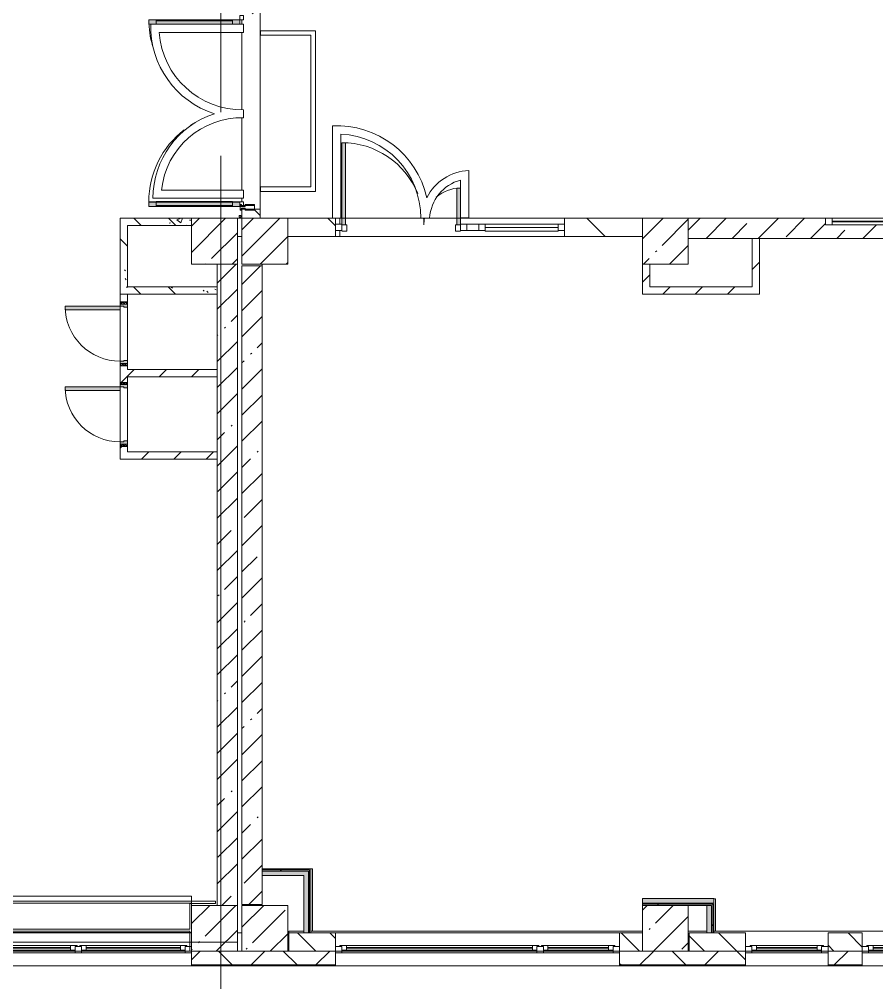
# Model space of a CAD drawing. Header units: millimetres. Extents: x 81663 to 277412, y -8553 to 29000.
# Drawn here: x 184338 to 193696, y -444 to 10072 of the extents above; entities that cross this region are included whole.
import ezdxf

# ---------------------------------------------------------------- set-up
doc = ezdxf.new("R2010")
doc.units = ezdxf.units.MM
doc.linetypes.add('Осевая', pattern=[3175, 635, -476.25, 1587.5, -476.25])
for name, color, linetype, lineweight, true_color in [('A-DETL-GENF-3', 7, 'Continuous', 5, 0xe2e2e2), ('A-DETL-GENF-5', 7, 'Continuous', 5, 0xaaaaaa), ('A-DOOR-2', 7, 'Continuous', 5, 0xe2e2e2), ('A-DOOR-3', 7, 'Continuous', 5, 0xaaaaaa), ('A-DOOR-FRAM-1', 7, 'Continuous', 5, 0xe2e2e2), ('A-DOOR-FRAM-3', 7, 'Continuous', 5, 0xaaaaaa), ('A-FLOR-2', 7, 'Continuous', 5, 0xaaaaaa), ('I-WALL-1', 7, 'Continuous', 5, 0xe7e7e7), ('I-WALL-2', 7, 'Continuous', 9, 0xe7e7e7), ('I-WALL-5', 7, 'Continuous', 5, 0x787878)]:
    doc.layers.add(name, color=color, linetype=linetype, lineweight=lineweight, true_color=true_color)
for name, color, linetype, lineweight in [('A-GLAZ-2', 7, 'Continuous', 5), ('A-GLAZ-CURT-2', 7, 'Continuous', 5), ('A-GLAZ-CWMG-2', 7, 'Continuous', 5), ('A-WALL', 7, 'Continuous', 9), ('A-WALL-4', 7, 'Continuous', 5), ('I-WALL-3', 7, 'Continuous', 5), ('S-COLS-1', 7, 'Continuous', 5), ('Оси', 7, 'Continuous', 9), ('Оси-2', 7, 'Осевая', 9)]:
    doc.layers.add(name, color=color, linetype=linetype, lineweight=lineweight)
pattern_1 = [(45, (148228.23, 0), (-176.7767, 176.7767), [])]
pattern_2 = [(45, (148228.23, 0), (-285.123, 285.123), []), (45, (148513.35, 0), (-285.123, 285.123), [504.031, -100.806, 16.764, -84.042])]
pattern_3 = [(135, (148228.23, 0), (-353.5534, -353.5534), [])]
pattern_4 = [(135, (148228.23, 0), (-377.171, -377.171), [533.4, -88.9, 17.78, -88.9]), (135, (148228.23, 376.94), (-377.171, -377.171), []), (50, (148228.23, 0), (637.6445, -55.7866), [66.675, -733.425]), (355, (148228.2, 0), (-123.349, 668.699), [53.34, -586.74]), (100.451, (148281.37, -4.65), (514.299, 612.908), [56.665, -623.315]), (46.184, (148228.2, 177.8), (948.776, -147.15), [100.012, -1100.137]), (96.636, (148307.3, 165.5), (830.91, 865.997), [84.998, -934.973]), (351.184, (148228.2, 177.8), (830.918, 865.988), [80.01, -880.11]), (21, (148317.13, 133.35), (530.6506, -357.928), [66.675, -733.425]), (326, (148317.1, 133.35), (216.308, 644.658), [53.34, -586.74]), (71.451, (148361.35, 103.5), (746.96, 286.724), [56.665, -623.315]), (37.5, (148228.23, 0), (10.8105, 295.9426), [16.764, -562.864, 16.764, -578.866, -588.962]), (37.5, (148228.23, 0), (10.8105, 295.9426), [-1175.258, 16.764, -572.198]), (7.5, (148228.23, 0), (233.8692, 350.6318), [16.764, -322.834, 16.764, -549.529, -224.472]), (7.5, (148228.23, 0), (233.8692, 350.6318), [-905.891, 16.764, -207.708]), (327.5, (148029.98, 0), (474.5678, -20.0513), [16.764, -205.486, 16.764, -676.656, -920.115]), (327.5, (148029.98, 0), (474.5678, -20.0513), [-915.67, 16.764, -903.351]), (317.5, (147941.1, 0), (518.452, 88.9934), [16.764, -272.161, 16.764, -443.738, -653.415]), (317.5, (147941.1, 0), (518.452, 88.9934), [-749.427, 16.764, -636.651])]
pattern_5 = [(135, (148228.23, 0), (-176.7767, -176.7767), [])]
pattern_6 = [(45, (148228.2, 0), (-530.33, 530.33), []), (135, (148228.2, 0), (-530.33, -530.33), [])]

# ---------------------------------------------------------------- blocks, each defined once
blk = doc.blocks.new('BSC_Колонна _Прямоугольная - 500х500-23286270-2_5_3_птичка')
at = {"layer": 'S-COLS-1'}
h = blk.add_hatch(dxfattribs=at)
h.set_pattern_fill('FP_30', color=256, style=0, pattern_type=2)
h.set_pattern_definition([(45, (-38790, -7650), (-285.123, 285.123), []), (45, (-38504.88, -7650), (-285.123, 285.123), [504.031, -100.806, 16.764, -84.042])])
h.paths.add_polyline_path([(-250, -250), (250, -250), (250, 250), (-250, 250), (-250, 100)])
for p, q in [((250, 250), (-250, 250)), ((-250, 250), (-250, -250)), ((250, -250), (250, 250)), ((-250, -250), (250, -250))]:
    blk.add_line(p, q, dxfattribs=at)
blk = doc.blocks.new('BSC_Колонна _Прямоугольная - 500х500-V5-2_5_3_птичка')
at = {"layer": 'S-COLS-1'}
h = blk.add_hatch(dxfattribs=at)
h.set_pattern_fill('FP_31', color=256, style=0, pattern_type=2)
h.set_pattern_definition([(45, (-43160, -7650), (-285.123, 285.123), []), (45, (-42874.88, -7650), (-285.123, 285.123), [504.031, -100.806, 16.764, -84.042])])
h.paths.add_polyline_path([(-250, -250), (250, -250), (250, 250), (-250, 250)])
for p, q in [((250, 250), (-250, 250)), ((-250, 250), (-250, -250)), ((250, -250), (250, 250)), ((-250, -250), (250, -250))]:
    blk.add_line(p, q, dxfattribs=at)
blk = doc.blocks.new('BSC_Колонна _Прямоугольная - 500х500-V11-2_5_3_птичка')
at = {"layer": 'S-COLS-1'}
h = blk.add_hatch(dxfattribs=at)
h.set_pattern_fill('FP_37', color=256, style=0, pattern_type=2)
h.set_pattern_definition([(45, (-38790, -150), (-285.123, 285.123), []), (45, (-38504.88, -150), (-285.123, 285.123), [504.031, -100.806, 16.764, -84.042])])
h.paths.add_polyline_path([(-50, -250), (250, -250), (250, 250), (-250, 250), (-250, -250)])
for p, q in [((250, 250), (-250, 250)), ((-250, 250), (-250, -250)), ((250, -250), (250, 250)), ((-250, -250), (250, -250))]:
    blk.add_line(p, q, dxfattribs=at)
blk = doc.blocks.new('BSC_Колонна _Прямоугольная - 500х500-V12-2_5_3_птичка')
at = {"layer": 'S-COLS-1'}
h = blk.add_hatch(dxfattribs=at)
h.set_pattern_fill('FP_38', color=256, style=0, pattern_type=2)
h.set_pattern_definition([(45, (-43160, -150), (-285.123, 285.123), []), (45, (-42874.88, -150), (-285.123, 285.123), [504.031, -100.806, 16.764, -84.042])])
h.paths.add_polyline_path([(-250, -250), (250, -250), (250, 250), (-250, 250)])
for p, q in [((250, 250), (-250, 250)), ((-250, 250), (-250, -250)), ((250, -250), (250, 250)), ((-250, -250), (250, -250))]:
    blk.add_line(p, q, dxfattribs=at)
blk = doc.blocks.new('120_Окно_СКБ_2Ст - 120_Окно_СКБ_2Ст 3100х2500 _мал_ створка слева-2_-22446420-2_5_3_птичка')
at = {"layer": 'A-GLAZ-2'}
for p, q in [((-1550, -127), (-1550, -57)), ((-1550, -57), (-1480, -57)), ((1550, -57), (-1550, -57)), ((-1480, -57), (-1480, -127)), ((-720, -87), (-1480, -87)), ((-1480, -87), (-1480, -127)), ((-1430, -137), (-1430, -87)), ((-770, -137), (-770, -87)), ((-720, -127), (-720, -57)), ((-720, -57), (-650, -57)), ((-720, -127), (-720, -87)), ((-650, -57), (-650, -127)), ((1480, -87), (-650, -87)), ((-650, -87), (-650, -127)), ((-600, -137), (-600, -87)), ((1430, -137), (1430, -87)), ((1480, -127), (1480, -57)), ((1480, -57), (1550, -57)), ((1480, -127), (1480, -87)), ((1550, -57), (1550, -127)), ((-1480, -127), (-1550, -127)), ((-1550, -127), (-1500, -127)), ((-1480, -127), (-1500, -127)), ((-1500, -127), (-1500, -137)), ((-1500, -137), (-700, -137)), ((-700, -137), (-1500, -137)), ((-1430, -107), (-770, -107)), ((-770, -117), (-1430, -117)), ((-650, -127), (-720, -127)), ((-700, -127), (-720, -127)), ((-700, -127), (-670, -127)), ((-700, -137), (-700, -127)), ((-650, -127), (-670, -127)), ((-670, -127), (-670, -137)), ((-670, -137), (1500, -137)), ((1500, -137), (-670, -137)), ((-600, -107), (1430, -107)), ((1430, -117), (-600, -117)), ((1550, -127), (1480, -127)), ((1500, -127), (1480, -127)), ((1500, -127), (1550, -127)), ((1500, -137), (1500, -127))]:
    blk.add_line(p, q, dxfattribs=at)
blk = doc.blocks.new('120_Окно_СКБ_2Ст - 120_Окно_СКБ_2Ст 2100х2400 _мал створка справа_-22446225-2_5_3_птичка')
at = {"layer": 'A-GLAZ-2'}
for p, q in [((-1050, -127), (-1050, -57)), ((-1050, -57), (-980, -57)), ((1050, -57), (-1050, -57)), ((-980, -57), (-980, -127)), ((150, -87), (-980, -87)), ((-980, -87), (-980, -127)), ((-930, -137), (-930, -87)), ((100, -137), (100, -87)), ((150, -127), (150, -57)), ((150, -57), (220, -57)), ((150, -127), (150, -87)), ((220, -57), (220, -127)), ((980, -87), (220, -87)), ((220, -87), (220, -127)), ((270, -137), (270, -87)), ((930, -137), (930, -87)), ((980, -127), (980, -57)), ((980, -57), (1050, -57)), ((980, -127), (980, -87)), ((1050, -57), (1050, -127)), ((-980, -127), (-1050, -127)), ((-1050, -127), (-1000, -127)), ((-980, -127), (-1000, -127)), ((-1000, -127), (-1000, -137)), ((-1000, -137), (170, -137)), ((170, -137), (-1000, -137)), ((-930, -107), (100, -107)), ((100, -117), (-930, -117)), ((220, -127), (150, -127)), ((170, -127), (150, -127)), ((170, -127), (200, -127)), ((170, -137), (170, -127)), ((220, -127), (200, -127)), ((200, -127), (200, -137)), ((200, -137), (1000, -137)), ((1000, -137), (200, -137)), ((270, -107), (930, -107)), ((930, -117), (270, -117)), ((1050, -127), (980, -127)), ((1000, -127), (980, -127)), ((1000, -127), (1050, -127)), ((1000, -137), (1000, -127))]:
    blk.add_line(p, q, dxfattribs=at)
blk = doc.blocks.new('120_Окно_СКБ_2Ст - 120_Окно_СКБ_2Ст 2100х2500 _мал створка СЛЕВА_-V48-2_5_3_птичка')
at = {"layer": 'A-GLAZ-2'}
for p, q in [((-1050, -127), (-1050, -57)), ((-1050, -57), (-980, -57)), ((1050, -57), (-1050, -57)), ((-980, -57), (-980, -127)), ((-220, -87), (-980, -87)), ((-980, -87), (-980, -127)), ((-930, -137), (-930, -87)), ((-270, -137), (-270, -87)), ((-220, -127), (-220, -57)), ((-220, -57), (-150, -57)), ((-220, -127), (-220, -87)), ((-150, -57), (-150, -127)), ((980, -87), (-150, -87)), ((-150, -87), (-150, -127)), ((-100, -137), (-100, -87)), ((930, -137), (930, -87)), ((980, -127), (980, -57)), ((980, -57), (1050, -57)), ((980, -127), (980, -87)), ((1050, -57), (1050, -127)), ((-980, -127), (-1050, -127)), ((-1050, -127), (-1000, -127)), ((-980, -127), (-1000, -127)), ((-1000, -127), (-1000, -137)), ((-1000, -137), (-200, -137)), ((-200, -137), (-1000, -137)), ((-930, -107), (-270, -107)), ((-270, -117), (-930, -117)), ((-150, -127), (-220, -127)), ((-200, -127), (-220, -127)), ((-200, -127), (-170, -127)), ((-200, -137), (-200, -127)), ((-150, -127), (-170, -127)), ((-170, -127), (-170, -137)), ((-170, -137), (1000, -137)), ((1000, -137), (-170, -137)), ((-100, -107), (930, -107)), ((930, -117), (-100, -117)), ((1050, -127), (980, -127)), ((1000, -127), (980, -127)), ((1000, -127), (1050, -127)), ((1000, -137), (1000, -127))]:
    blk.add_line(p, q, dxfattribs=at)
blk = doc.blocks.new('BSC_Колонна _Прямоугольная - 500х500-V82-2_5_3_птичка')
at = {"layer": 'S-COLS-1'}
h = blk.add_hatch(dxfattribs=at)
h.set_pattern_fill('FP_111', color=256, style=0, pattern_type=2)
h.set_pattern_definition([(45, (-38240, -150), (-285.123, 285.123), []), (45, (-37954.88, -150), (-285.123, 285.123), [504.031, -100.806, 16.764, -84.042])])
h.paths.add_polyline_path([(-250, -250), (250, -250), (250, 250), (-250, 250), (-250, 80)])
for p, q in [((250, 250), (-250, 250)), ((-250, 250), (-250, -250)), ((250, -250), (250, 250)), ((-250, -250), (250, -250))]:
    blk.add_line(p, q, dxfattribs=at)
blk = doc.blocks.new('BSC_Колонна _Прямоугольная - 500х500-V83-2_5_3_птичка')
at = {"layer": 'S-COLS-1'}
h = blk.add_hatch(dxfattribs=at)
h.set_pattern_fill('FP_112', color=256, style=0, pattern_type=2)
h.set_pattern_definition([(45, (-38240, -7650), (-285.123, 285.123), []), (45, (-37954.88, -7650), (-285.123, 285.123), [504.031, -100.806, 16.764, -84.042])])
h.paths.add_polyline_path([(-250, -250), (250, -250), (250, 250), (-250, 250), (-250, 100)])
for p, q in [((250, 250), (-250, 250)), ((-250, 250), (-250, -250)), ((250, -250), (250, 250)), ((-250, -250), (250, -250))]:
    blk.add_line(p, q, dxfattribs=at)
blk = doc.blocks.new('110_Дверь_СКБ_1Ст - д-18 700x2100h_Технический шкаф ЭОМ и СС-21511926-2_5_3_птичка')
at = {"layer": 'A-DOOR-2'}
h = blk.add_hatch(color=256, dxfattribs=at)
h.paths.add_polyline_path([(-312.5, -40), (-277.5, -40), (-277.5, 0), (-287.5, 0), (-287.5, 40), (-312.5, 40)])
h.paths.add_polyline_path([(302.5, 0), (302.5, -40), (337.5, -40), (337.5, 40), (312.5, 40), (312.5, 0)])
at = {"layer": 'A-DOOR-3'}
h = blk.add_hatch(dxfattribs=at)
h.set_pattern_fill('FP_116', color=256, style=0, pattern_type=2)
h.set_pattern_definition([(135, (1951.41, 104.685), (-14.14214, -14.14214), []), (225, (1951.41, 104.685), (14.14214, -14.14214), [])])
h.paths.add_polyline_path([(337.5, -40), (362.5, -40), (362.5, 40), (337.5, 40)])
at = {"layer": 'A-DOOR-FRAM-1'}
blk.add_hatch(color=256, dxfattribs=at).paths.add_polyline_path([(272.5, 640), (272.5, 40), (312.5, 40), (312.5, 640)])
at = {"layer": 'A-DOOR-FRAM-3'}
h = blk.add_hatch(dxfattribs=at)
h.set_pattern_fill('FP_117', color=256, style=0, pattern_type=2)
h.set_pattern_definition([(45, (-171.384, 104.685), (-14.1421, 14.1421), []), (135, (-171.384, 104.685), (-14.1421, -14.1421), [])])
h.paths.add_polyline_path([(-337.5, -40), (-312.5, -40), (-312.5, 40), (-337.5, 40)])
at = {"layer": 'A-DOOR-3'}
for p, q in [((312.5, 640), (272.5, 640)), ((272.5, 640), (272.5, 40)), ((312.5, 40), (312.5, 640)), ((272.5, 40), (312.5, 40))]:
    blk.add_line(p, q, dxfattribs=at)
blk.add_arc((312.5, 40), 600, 90, 180, dxfattribs=at)
at = {"layer": 'A-DOOR-FRAM-3'}
for p, q in [((-312.5, 40), (-337.5, 40)), ((-337.5, 40), (-337.5, -40)), ((-287.5, 40), (-312.5, 40)), ((-312.5, 40), (-312.5, -40)), ((-312.5, -40), (-312.5, 40)), ((-287.5, 0), (-287.5, 40)), ((-287.5, 40), (272.5, 40)), ((312.5, 40), (312.5, 0)), ((337.5, 40), (312.5, 40)), ((337.5, -40), (337.5, 40)), ((362.5, 40), (337.5, 40)), ((337.5, 40), (337.5, -40)), ((362.5, -40), (362.5, 40)), ((-337.5, -40), (-312.5, -40)), ((-312.5, -40), (-277.5, -40)), ((-277.5, 0), (-287.5, 0)), ((-277.5, -40), (-277.5, 0)), ((302.5, -40), (-277.5, -40)), ((312.5, 0), (302.5, 0)), ((302.5, 0), (302.5, -40)), ((302.5, -40), (337.5, -40)), ((337.5, -40), (362.5, -40))]:
    blk.add_line(p, q, dxfattribs=at)
blk = doc.blocks.new('120_Окно_СКБ_1Ст - 120_Окно_СКБ_1Ст 900х2500_h_-20664874-2_5_3_птичка')
at = {"layer": 'A-GLAZ-2'}
for p, q in [((-450, -127), (-450, -57)), ((-450, -57), (-380, -57)), ((450, -57), (-450, -57)), ((-380, -57), (-380, -127)), ((380, -87), (-380, -87)), ((-380, -87), (-380, -127)), ((-330, -137), (-330, -87)), ((330, -137), (330, -87)), ((380, -127), (380, -57)), ((380, -57), (450, -57)), ((380, -127), (380, -87)), ((450, -57), (450, -127)), ((-380, -127), (-450, -127)), ((-450, -127), (-400, -127)), ((-380, -127), (-400, -127)), ((-400, -127), (-400, -137)), ((-400, -137), (400, -137)), ((400, -137), (-400, -137)), ((-330, -107), (330, -107)), ((330, -117), (-330, -117)), ((450, -127), (380, -127)), ((400, -127), (380, -127)), ((400, -127), (450, -127)), ((400, -137), (400, -127))]:
    blk.add_line(p, q, dxfattribs=at)
blk = doc.blocks.new('120_Окно_СКБ_1Ст - 120_Окно_СКБ_1Ст 400х1200 EI30-24228621-2_5_3_птичка')
at = {"layer": 'A-GLAZ-2'}
for p, q in [((-600, 40), (-600, 110)), ((-600, 110), (-530, 110)), ((600, 110), (-600, 110)), ((-530, 110), (-530, 40)), ((530, 40), (530, 110)), ((530, 110), (600, 110)), ((600, 110), (600, 40)), ((-530, 40), (-600, 40)), ((-600, 40), (600, 40)), ((530, 80), (-530, 80)), ((530, 70), (-530, 70)), ((600, 40), (530, 40))]:
    blk.add_line(p, q, dxfattribs=at)
blk = doc.blocks.new('Прямоугольный импост - Импост структурный с накладкой - 160мм Темный-31239214-2_5_3_птичка')
at = {"layer": 'A-GLAZ-CWMG-2'}
for p, q in [((-50, 0), (-50, 17)), ((-50, 17), (0, 17)), ((-40, 0), (-50, 0)), ((-40, -40), (-40, 0)), ((0, 0), (-10, 0)), ((-10, 0), (-10, -40)), ((0, 17), (0, 0)), ((-50, -140), (-50, -40)), ((-50, -40), (-40, -40)), ((-10, -40), (0, -40)), ((0, -40), (0, -140)), ((0, -140), (-50, -140))]:
    blk.add_line(p, q, dxfattribs=at)
blk = doc.blocks.new('Дверь_Витражная_остекление_ - ДВН_ДАО_Главный вход_1800 в свету 5-32258809-2_5_3_птичка')
at = {"layer": 'A-DETL-GENF-3'}
for points in [[(-947.5, -723.4), (-947.5, -20), (-992.5, -20), (-992.5, -1012.5), (-947.5, -1012.5)], [(1042.5, -1012.5), (1042.5, -20), (997.5, -20), (997.5, -1012.5)]]:
    blk.add_hatch(color=256, dxfattribs=at).paths.add_polyline_path(points)
at = {"layer": 'A-DETL-GENF-5'}
for p, q in [((-947.5, -20), (-992.5, -20)), ((-992.5, -1012.5), (-992.5, -20)), ((-947.5, -20), (-992.5, -20)), ((-992.5, -20), (-992.5, -1012.5)), ((-992.5, -100), (-947.5, -100)), ((-982.5, -932.5), (-982.5, -100)), ((-947.5, -1012.5), (-947.5, -20)), ((-947.5, -1012.5), (-947.5, -20)), ((988.5, -932.5), (988.5, -100)), ((997.5, -1012.5), (997.5, -20)), ((997.5, -20), (997.5, -1012.5)), ((1042.5, -100), (997.5, -100)), ((1032.5, -932.5), (1032.5, -100)), ((1042.5, -1012.5), (1042.5, -20)), ((1042.5, -1012.5), (1042.5, -20)), ((-992.5, -932.5), (-947.5, -932.5)), ((1042.5, -932.5), (997.5, -932.5)), ((-992.5, -1012.5), (-947.5, -1012.5)), ((-992.5, -1012.5), (-947.5, -1012.5)), ((1042.5, -1012.5), (997.5, -1012.5)), ((997.5, -1012.5), (1042.5, -1012.5))]:
    blk.add_line(p, q, dxfattribs=at)
at = {"layer": 'A-DOOR-3'}
for p, q in [((-1042.5, 20), (-992.5, 20)), ((-1042.5, -20), (-1042.5, 20)), ((-992.5, 20), (-992.5, -20)), ((992.5, 20), (1042.5, 20)), ((992.5, -20), (992.5, 20)), ((1042.5, 20), (1042.5, -20)), ((-992.5, -20), (-1042.5, -20)), ((-992.5, -1012.5), (-992.5, -20)), ((992.5, -1012.5), (992.5, -20)), ((1042.5, -20), (992.5, -20))]:
    blk.add_line(p, q, dxfattribs=at)
for centre, start, end in [((992.5, -20), 209.21115, 212.8228), ((992.5, -20), 217.57984, 270), ((-992.5, -20), 270, 286.54233)]:
    blk.add_arc(centre, 992.5, start, end, dxfattribs=at)
blk = doc.blocks.new('Прямоугольный импост - Импост структурный с накладкой - 160мм Темный-31915521-2_5_3_птичка')
at = {"layer": 'A-GLAZ-CWMG-2'}
for p, q in [((-25, 0), (-25, 17)), ((-25, 17), (25, 17)), ((-15, 0), (-25, 0)), ((-15, -40), (-15, 0)), ((25, 0), (15, 0)), ((15, 0), (15, -40)), ((25, 17), (25, 0)), ((-25, -140), (-25, -40)), ((-25, -40), (-15, -40)), ((15, -40), (25, -40)), ((25, -40), (25, -140)), ((25, -140), (-25, -140))]:
    blk.add_line(p, q, dxfattribs=at)
blk = doc.blocks.new('Прямоугольный импост - 50 x 70 мм-31700031-2_5_3_птичка')
at = {"layer": 'A-GLAZ-CWMG-2'}
for p, q in [((-70, 35), (0, 35)), ((-70, -35), (-70, 35)), ((0, 35), (0, -35)), ((0, -35), (-70, -35))]:
    blk.add_line(p, q, dxfattribs=at)
blk = doc.blocks.new('Дверь_Витражная_остекление_ - ДВН_ДАО_Главный вход_1200 в свету-V153-2_5_3_птичка')
at = {"layer": 'A-DOOR-2'}
for points in [[(-647.5, 30), (-607.5, 30), (-610.8, 925), (-647.5, 925), (-647.5, 35)], [(647.5, 30), (647.5, 430), (607.5, 430), (607.5, 30)]]:
    blk.add_hatch(color=256, dxfattribs=at).paths.add_polyline_path(points)
at = {"layer": 'A-DETL-GENF-5'}
for p, q in [((-607.5, 925), (-647.5, 925)), ((-647.5, 925), (-647.5, 35)), ((-607.5, 30), (-607.5, 925)), ((647.5, 430), (607.5, 430)), ((607.5, 430), (607.5, 30)), ((647.5, 35), (647.5, 430)), ((-647.5, 30), (-607.5, 30)), ((-592.5, 30), (-647.5, 30)), ((-592.5, -40), (-592.5, 30)), ((592.5, -40), (592.5, 30)), ((592.5, 30), (647.5, 30)), ((607.5, 30), (647.5, 30)), ((-647.5, -40), (-592.5, -40)), ((647.5, -40), (592.5, -40))]:
    blk.add_line(p, q, dxfattribs=at)
at = {"layer": 'A-DOOR-3'}
for p, q in [((-647.5, 925), (-647.5, 35)), ((647.5, 430), (647.5, 35))]:
    blk.add_line(p, q, dxfattribs=at)
for centre, radius, start, end in [((-647.5, 30), 895, 22.29231, 90), ((647.5, 30), 400, 90, 131.44756), ((-647.5, 30), 895, 360, 4.55581), ((647.5, 30), 400, 169.71082, 180)]:
    blk.add_arc(centre, radius, start, end, dxfattribs=at)
blk = doc.blocks.new('Системная панель - Стемалит - 40мм-32257327-2_5_3_птичка')
at = {"layer": 'A-GLAZ-CURT-2'}
for p, q in [((65, 35), (-65, 35)), ((-65, 35), (-65, -35)), ((65, -35), (65, 35)), ((-65, -35), (65, -35))]:
    blk.add_line(p, q, dxfattribs=at)
blk = doc.blocks.new('Прямоугольный импост - 50 x 70 мм-31687886-2_5_3_птичка')
at = {"layer": 'A-GLAZ-CWMG-2'}
for p, q in [((-35, 35), (35, 35)), ((-35, -35), (-35, 35)), ((35, 35), (35, -35)), ((35, -35), (-35, -35))]:
    blk.add_line(p, q, dxfattribs=at)
blk = doc.blocks.new('Прямоугольный импост - 50 x 70 мм-31701779-2_5_3_птичка')
at = {"layer": 'A-GLAZ-CWMG-2'}
for p, q in [((0, 35), (-70, 35)), ((-70, 35), (-70, -35)), ((0, -35), (0, 35)), ((-70, -35), (0, -35))]:
    blk.add_line(p, q, dxfattribs=at)
blk = doc.blocks.new('Системная панель - Стекло - 40мм-V154-2_5_3_птичка')
at = {"layer": 'A-GLAZ-CURT-2'}
for p, q in [((397.5, 0), (-397.5, 0)), ((-397.5, 0), (-397.5, -40)), ((397.5, -40), (397.5, 0)), ((-397.5, -40), (397.5, -40))]:
    blk.add_line(p, q, dxfattribs=at)
blk = doc.blocks.new('Прямоугольный импост - 50 x 70 мм-31702100-2_5_3_птичка')
at = {"layer": 'A-GLAZ-CWMG-2'}
for p, q in [((-35, 35), (35, 35)), ((-35, -35), (-35, 35)), ((35, 35), (35, -35)), ((35, -35), (-35, -35))]:
    blk.add_line(p, q, dxfattribs=at)
blk = doc.blocks.new('Прямоугольный импост - 50 x 70 мм-31720914-2_5_3_птичка')
at = {"layer": 'A-GLAZ-CWMG-2'}
blk.add_line((6460, 7920), (5665, 7920), dxfattribs=at)
blk = doc.blocks.new('Зашивка приборов отопления25 - Зашивка приборов отопления-33322064-2_5_3_птичка')
at = {"layer": 'A-WALL-4'}
for p, q in [((36640, 23400), (34540, 23400)), ((34540, 23104), (34540, 23079)), ((34540, 23079), (36640, 23079)), ((36640, 23079), (34540, 23079)), ((34540, 23079), (34540, 23004)), ((34540, 23004), (36640, 23004))]:
    blk.add_line(p, q, dxfattribs=at)

msp = doc.modelspace()

# ---------------------------------------------------------------- hatches: boundary and pattern name
at = {"layer": 'A-WALL-4'}
h = msp.add_hatch(dxfattribs=at)
h.set_pattern_fill('FP_58', color=256, style=0, pattern_type=2)
h.set_pattern_definition(pattern_5)
h.paths.add_polyline_path([(191138.2, -100), (191138.2, 100), (190888.2, 100), (190888.2, -100)])
h.paths.add_polyline_path([(187278.2, -100), (187788.2, -100), (187788.2, 100), (187278.2, 100)])
h = msp.add_hatch(dxfattribs=at)
h.set_pattern_fill('FP_58', color=256, style=0, pattern_type=2)
h.set_pattern_definition(pattern_5)
h.paths.add_polyline_path([(193164.6, -100), (193538.2, -100), (193538.2, 100), (193164.6, 100)])
h.paths.add_polyline_path([(192264.6, -100), (192264.6, 100), (191648.2, 100), (191648.2, -100)])
h = msp.add_hatch(dxfattribs=at)
h.set_pattern_fill('FP_48', color=256, style=0, pattern_type=2)
h.set_pattern_definition([(45, (148228.23, 0), (-353.5534, 353.5534), []), (135, (148228.23, 0), (-353.5534, -353.5534), [])])
h.paths.add_polyline_path([(223928.2, -250), (223928.2, -100), (219788.2, -100), (219788.2, -250), (223141.7, -250)])
h.paths.add_polyline_path([(217576.5, -250), (218888.2, -250), (218888.2, -100), (215288.2, -100), (215288.2, -250), (215721.5, -250)])
h.paths.add_polyline_path([(210156.4, -250), (210288.2, -250), (210288.2, -100), (209138.2, -100), (209138.2, -250), (209228.9, -250)])
h.paths.add_polyline_path([(205138.2, -250), (205388.2, -250), (205388.2, -100), (204638.2, -100), (204638.2, -250), (205055, -250)])
h.paths.add_polyline_path([(207038.2, -250), (207038.2, -100), (206288.2, -100), (206288.2, -250), (206446.3, -250)])
h.paths.add_polyline_path([(213388.2, -250), (214388.2, -250), (214388.2, -100), (213388.2, -100)])
h.paths.add_polyline_path([(201538.2, -250), (201538.2, -100), (200138.2, -100), (200138.2, -250), (200881.2, -250)])
h.paths.add_polyline_path([(197038.2, -250), (197038.2, -100), (195638.2, -100), (195638.2, -250), (196243.6, -250)])
h.paths.add_polyline_path([(193461, -250), (193538.2, -250), (193538.2, -100), (193164.6, -100), (193164.6, -250)])
h.paths.add_polyline_path([(191638.2, -250), (192264.6, -250), (192264.6, -100), (190888.2, -100), (190888.2, -250), (191606, -250)])
h.paths.add_polyline_path([(184118.2, -250), (184118.2, -100), (182998.2, -100), (182998.2, -250), (183722.1, -250)])
h.paths.add_polyline_path([(187268.2, -250), (187788.2, -250), (187788.2, -100), (186218.2, -100), (186218.2, -250), (186968.4, -250)])
h.paths.add_polyline_path([(181403.3, -250), (182098.2, -250), (182098.2, -100), (181238.2, -100), (181238.2, -250)])
h.paths.add_polyline_path([(179084.5, -250), (179138.2, -250), (179138.2, -100), (177438, -100), (177438, -250), (178620.7, -250)])
h.paths.add_polyline_path([(170273, -250), (170938.2, -250), (170938.2, -100), (169838.2, -100), (169838.2, -250)])
h.paths.add_polyline_path([(164707.9, -250), (165488.2, -250), (165488.2, -100), (164338.2, -100), (164338.2, -250)])
h.paths.add_polyline_path([(166388.2, -250), (167038.2, -250), (167038.2, -100), (166388.2, -100)])
h.paths.add_polyline_path([(173038.2, -250), (174638, -250), (174638, -100), (173038.2, -100)])
h.paths.add_polyline_path([(156788.2, -250), (156788.2, -100), (152858.2, -100), (152858.2, -250), (156360.2, -250)])
h.paths.add_polyline_path([(150795.1, -250), (151958.2, -250), (151958.2, -100), (147968.2, -100), (147968.2, -250), (148940.1, -250)])
h.paths.add_polyline_path([(159888.2, -250), (161238.2, -250), (161238.2, -100), (159888.2, -100)])
at = {"layer": 'I-WALL-1'}
msp.add_hatch(color=256, dxfattribs=at).paths.add_polyline_path([(191893.2, 100), (191893.2, 400), (191843.2, 400), (191843.2, 100)])
at = {"layer": 'I-WALL-2'}
for points in [[(187443.2, 725), (187493.2, 725), (187493.2, 775), (186988.2, 775), (186988.2, 725)], [(187493.2, 100), (187493.2, 725), (187443.2, 725), (187443.2, 100)], [(191918.2, 425), (191918.2, 475), (191138.2, 475), (191138.2, 425), (191606, 425)]]:
    msp.add_hatch(color=256, dxfattribs=at).paths.add_polyline_path(points)
at = {"layer": 'I-WALL-3'}
h = msp.add_hatch(dxfattribs=at)
h.set_pattern_fill('FP_59', color=256, style=0, pattern_type=2)
h.set_pattern_definition(pattern_3)
h.paths.add_polyline_path([(186768.2, 7900), (186968.2, 7900), (186968.2, 8000), (186768.2, 8000)])
h.paths.add_polyline_path([(186768.2, 10130), (186968.2, 10130), (186968.2, 10230), (186768.2, 10230)])
h = msp.add_hatch(dxfattribs=at)
h.set_pattern_fill('FP_59', color=256, style=0, pattern_type=2)
h.set_pattern_definition(pattern_3)
h.paths.add_polyline_path([(191138.2, 7700), (191138.2, 7900), (190289.2, 7900), (190289.2, 7700)])
h.paths.add_polyline_path([(186718.2, 7700), (186768.2, 7700), (186768.2, 7900), (186718.2, 7900), (186718.2, 7750.3)])
h.paths.add_polyline_path([(187268.2, 7700), (187789.2, 7700), (187789.2, 7900), (187268.2, 7900), (187268.2, 7750.3)])
h = msp.add_hatch(dxfattribs=at)
h.set_pattern_fill('FP_56', color=256, style=0, pattern_type=2)
h.set_pattern_definition(pattern_2)
h.paths.add_polyline_path([(193461, 7680), (195638.2, 7680), (195638.2, 7900), (194338.2, 7900), (194338.2, 7830), (193138.2, 7830), (193138.2, 7900), (191638.2, 7900), (191638.2, 7680), (192418.2, 7680)])
h = msp.add_hatch(dxfattribs=at)
h.set_pattern_fill('FP_60', color=256, style=0, pattern_type=2)
h.set_pattern_definition(pattern_1)
h.paths.add_polyline_path([(192418.2, 7070), (192418.2, 7680), (192338.2, 7680), (192338.2, 7070)])
h = msp.add_hatch(dxfattribs=at)
h.set_pattern_fill('FP_56', color=256, style=0, pattern_type=2)
h.set_pattern_definition(pattern_2)
h.paths.add_polyline_path([(186498.2, 400), (186718.2, 400), (186718.2, 7400), (186498.2, 7400), (186498.2, 808.9)])
h = msp.add_hatch(dxfattribs=at)
h.set_pattern_fill('FP_56', color=256, style=0, pattern_type=2)
h.set_pattern_definition(pattern_2)
h.paths.add_polyline_path([(186768.2, 410), (186988.2, 410), (186988.2, 7380), (186768.2, 7380), (186768.2, 808.9)])
h = msp.add_hatch(dxfattribs=at)
h.set_pattern_fill('FP_60', color=256, style=0, pattern_type=2)
h.set_pattern_definition(pattern_1)
h.paths.add_polyline_path([(191218.2, 7150), (191218.2, 7400), (191138.2, 7400), (191138.2, 7150)])
h = msp.add_hatch(dxfattribs=at)
h.set_pattern_fill('FP_60', color=256, style=0, pattern_type=2)
h.set_pattern_definition(pattern_1)
h.paths.add_polyline_path([(185438.2, 5270), (185518.2, 5270), (185518.2, 5409), (185438.2, 5409)])
h.paths.add_polyline_path([(185438.2, 6109), (185518.2, 6109), (185518.2, 6289), (185438.2, 6289)])
h.paths.add_polyline_path([(185518.2, 6989), (185518.2, 7070), (185438.2, 7070), (185438.2, 6989)])
h = msp.add_hatch(dxfattribs=at)
h.set_pattern_fill('FP_60', color=256, style=0, pattern_type=2)
h.set_pattern_definition(pattern_1)
h.paths.add_polyline_path([(192338.2, 7070), (192338.2, 7150), (191138.2, 7150), (191138.2, 7070), (191606, 7070)])
h = msp.add_hatch(dxfattribs=at)
h.set_pattern_fill('FP_60', color=256, style=0, pattern_type=2)
h.set_pattern_definition(pattern_1)
h.paths.add_polyline_path([(186498.2, 6170), (186498.2, 6250), (185518.2, 6250), (185518.2, 6170), (186040.9, 6170)])
h = msp.add_hatch(dxfattribs=at)
h.set_pattern_fill('FP_60', color=256, style=0, pattern_type=2)
h.set_pattern_definition(pattern_1)
h.paths.add_polyline_path([(186498.2, 5270), (186498.2, 5350), (185518.2, 5350), (185518.2, 5270), (186040.9, 5270)])
h = msp.add_hatch(dxfattribs=at)
h.set_pattern_fill('FP_160', color=256, style=0, pattern_type=2)
h.set_pattern_definition(pattern_6)
h.paths.add_polyline_path([(187505.7, 787.5), (187518.2, 787.5), (187518.2, 800), (186988.2, 800), (186988.2, 787.5)])
h = msp.add_hatch(dxfattribs=at)
h.set_pattern_fill('FP_160', color=256, style=0, pattern_type=2)
h.set_pattern_definition(pattern_6)
h.paths.add_polyline_path([(187493.2, 775), (187505.7, 775), (187505.7, 787.5), (186988.2, 787.5), (186988.2, 775)])
h = msp.add_hatch(dxfattribs=at)
h.set_pattern_fill('FP_160', color=256, style=0, pattern_type=2)
h.set_pattern_definition(pattern_6)
h.paths.add_polyline_path([(191905.7, 412.5), (191918.2, 412.5), (191918.2, 425), (191138.2, 425), (191138.2, 412.5), (191606, 412.5)])
h = msp.add_hatch(dxfattribs=at)
h.set_pattern_fill('FP_160', color=256, style=0, pattern_type=2)
h.set_pattern_definition(pattern_6)
h.paths.add_polyline_path([(191905.7, 400), (191905.7, 412.5), (191138.2, 412.5), (191138.2, 400), (191893.2, 400)])
h = msp.add_hatch(dxfattribs=at)
h.set_pattern_fill('FP_160', color=256, style=0, pattern_type=2)
h.set_pattern_definition(pattern_6)
h.paths.add_polyline_path([(191905.7, 100), (191905.7, 400), (191893.2, 400), (191893.2, 100)])
h = msp.add_hatch(dxfattribs=at)
h.set_pattern_fill('FP_160', color=256, style=0, pattern_type=2)
h.set_pattern_definition(pattern_6)
h.paths.add_polyline_path([(191905.7, 100), (191918.2, 100), (191918.2, 412.5), (191905.7, 412.5), (191905.7, 230.5)])
at = {"layer": 'I-WALL-5'}
h = msp.add_hatch(dxfattribs=at)
h.set_pattern_fill('FP_69', color=256, style=0, pattern_type=2)
h.set_pattern_definition(pattern_4)
h.paths.add_polyline_path([(185438.2, 7150), (185518.2, 7150), (185518.2, 7900), (185438.2, 7900), (185438.2, 7750.3)])
h = msp.add_hatch(dxfattribs=at)
h.set_pattern_fill('FP_69', color=256, style=0, pattern_type=2)
h.set_pattern_definition(pattern_4)
h.paths.add_polyline_path([(186040.9, 7820), (186218.2, 7820), (186218.2, 7900), (185518.2, 7900), (185518.2, 7820)])
h = msp.add_hatch(dxfattribs=at)
h.set_pattern_fill('FP_69', color=256, style=0, pattern_type=2)
h.set_pattern_definition(pattern_4)
h.paths.add_polyline_path([(186498.2, 7070), (186498.2, 7150), (185438.2, 7150), (185438.2, 7070), (186040.9, 7070)])

# ---------------------------------------------------------------- linework, layer by layer
at = {"layer": 'A-FLOR-2'}
for p, q in [((186786.6, 10018), (185772.9, 10018)), ((186768.2, 10064.1), (186768.2, 10018)), ((186786.6, 9928), (186786.6, 10018)), ((185864.9, 9928), (186786.6, 9928)), ((186768.2, 9928), (186768.2, 9083.9)), ((187571, 9947.2), (186971, 9947.2)), ((186971, 9947.2), (186971, 9897.2)), ((186971, 9897.2), (187521, 9897.2)), ((187521, 9897.2), (187521, 8241.3)), ((187571, 8191.3), (187571, 9947.2)), ((186786.6, 8996.7), (186786.6, 9083.1)), ((186768.2, 8996.1), (186768.2, 8208)), ((187756.3, 8907.6), (187756.3, 7900)), ((187846.3, 7900), (187846.3, 8818.2)), ((189245.2, 7903), (189245.2, 8421.4)), ((189155.2, 8317.2), (189155.2, 7903)), ((186785.2, 8208), (185890.9, 8208)), ((186785.2, 8118), (186785.2, 8208)), ((187521, 8241.3), (186971, 8241.3)), ((186971, 8241.3), (186971, 8191.3)), ((185796.2, 8118), (186785.2, 8118)), ((186768.2, 8118), (186768.2, 8080)), ((186971, 8191.3), (187571, 8191.3)), ((190289.2, 7900), (187789.2, 7900)), ((187838.2, 7900), (187838.2, 7835)), ((187846.3, 7900), (188718.8, 7900)), ((188816.8, 7900), (190289.2, 7900)), ((189155.2, 7903), (189245.2, 7903)), ((187838.2, 7765), (187838.2, 7700)), ((186988.2, 7400), (186988.2, 7380)), ((187518.2, 800), (187538.2, 800)), ((187538.2, 800), (187538.2, 120)), ((186478.2, 445), (184118.2, 445)), ((186478.2, 420), (186478.2, 445)), ((191918.2, 470), (191938.2, 470)), ((191938.2, 470), (191938.2, 120)), ((186198.2, 140), (186198.2, 420)), ((186198.2, 420), (186478.2, 420)), ((184118.2, 140), (186198.2, 140)), ((186198.2, 100), (186218.2, 100)), ((186718.2, 100), (186768.2, 100)), ((187268.2, 100), (187278.2, 100))]:
    msp.add_line(p, q, dxfattribs=at)
for centre, radius, start, end in [((186772.6, 9993), 1000, 178.56746, 252.28756), ((186772.6, 9993), 910, 184.09604, 270.88287), ((186765.2, 8118), 969, 107.84035, 180), ((186765.2, 8118), 879, 88.60541, 174.12324), ((187808.8, 7909), 1000, 12.44956, 93.01125), ((187808.8, 7909), 910, 359.43333, 87.64026), ((189270.2, 7878), 544, 92.63401, 153.04618), ((189270.2, 7878), 454, 104.67311, 177.22246)]:
    msp.add_arc(centre, radius, start, end, dxfattribs=at)
at = {"layer": 'A-WALL'}
for p, q in [((192418.2, 7680), (192338.2, 7680)), ((185518.2, 7070), (185438.2, 7070)), ((186498.2, 7070), (186498.2, 7150)), ((186498.2, 6170), (186498.2, 6250)), ((186498.2, 5270), (186498.2, 5350)), ((186988.2, 800), (186988.2, 725)), ((186988.2, 787.5), (187505.7, 787.5)), ((186988.2, 775), (187493.2, 775)), ((187493.2, 775), (187493.2, 100)), ((187505.7, 787.5), (187505.7, 100)), ((191918.2, 425), (191138.2, 425)), ((191905.7, 412.5), (191138.2, 412.5)), ((191893.2, 400), (191843.2, 400)), ((191893.2, 100), (191893.2, 400)), ((191905.7, 100), (191905.7, 412.5)), ((187278.2, -100), (187788.2, -100)), ((190888.2, -100), (191138.2, -100)), ((191648.2, -100), (192264.6, -100)), ((193164.6, -100), (193538.2, -100)), ((186218.2, -250), (187788.2, -250)), ((186218.2, -253), (187788.2, -253)), ((190888.2, -250), (192264.6, -250)), ((190888.2, -253), (192264.6, -253)), ((193164.6, -250), (193538.2, -250)), ((193164.6, -253), (193538.2, -253))]:
    msp.add_line(p, q, dxfattribs=at)
at = {"layer": 'A-WALL-4'}
for p, q in [((186757.7, 7931), (186737.7, 7931)), ((186737.7, 7931), (186737.7, 7911)), ((186737.7, 7911), (186757.7, 7911)), ((186757.7, 7911), (186757.7, 7931)), ((181838.2, 100), (186198.2, 100)), ((187278.2, 100), (187278.2, -100)), ((187278.2, 100), (191138.2, 100)), ((187788.2, -258), (187788.2, 100)), ((190888.2, 100), (190888.2, -258)), ((192264.6, 100), (191648.2, 100)), ((191648.2, 100), (191648.2, -100)), ((192264.6, -258), (192264.6, 100)), ((193538.2, 100), (193164.6, 100)), ((193164.6, 100), (193164.6, -258)), ((193538.2, -258), (193538.2, 100)), ((182098.2, -100), (186218.2, -100)), ((186218.2, -100), (186218.2, -258)), ((186768.2, -100), (186718.2, -100)), ((187268.2, -100), (187278.2, -100)), ((191638.2, -100), (193164.6, -100)), ((206288.2, -258), (173038.2, -258))]:
    msp.add_line(p, q, dxfattribs=at)
at = {"layer": 'I-WALL-3'}
for p, q in [((186968.2, 10230), (186968.2, 7900)), ((186768.2, 10018), (186768.2, 10064.1)), ((186768.2, 9083.9), (186768.2, 9928)), ((186768.2, 8208), (186768.2, 8996.1)), ((186768.2, 8080), (186768.2, 8118)), ((186968.2, 8000), (186768.2, 8000)), ((186768.2, 8000), (186768.2, 7900)), ((186218.2, 7900), (185438.2, 7900)), ((185438.2, 7900), (185438.2, 6989)), ((186768.2, 7900), (186718.2, 7900)), ((187789.2, 7900), (187268.2, 7900)), ((187789.2, 7700), (187789.2, 7900)), ((190289.2, 7900), (190289.2, 7700)), ((190289.2, 7900), (191138.2, 7900)), ((193138.2, 7900), (191638.2, 7900)), ((185518.2, 7820), (186218.2, 7820)), ((185518.2, 7150), (185518.2, 7820)), ((186718.2, 7700), (186768.2, 7700)), ((191138.2, 7700), (187268.2, 7700)), ((191638.2, 7680), (192338.2, 7680)), ((192338.2, 7680), (192338.2, 7150)), ((192418.2, 7070), (192418.2, 7680)), ((192418.2, 7680), (195008.2, 7680)), ((186498.2, 7400), (186498.2, 7150)), ((186718.2, 400), (186718.2, 7400)), ((186988.2, 7380), (186768.2, 7380)), ((186768.2, 7380), (186768.2, 410)), ((186988.2, 800), (186988.2, 7380)), ((191138.2, 7400), (191138.2, 7070)), ((191218.2, 7150), (191218.2, 7400)), ((186498.2, 7150), (185518.2, 7150)), ((185518.2, 7070), (186498.2, 7070)), ((185518.2, 6989), (185518.2, 7070)), ((186498.2, 7070), (186498.2, 6250)), ((191138.2, 7070), (192418.2, 7070)), ((192338.2, 7150), (191218.2, 7150)), ((185438.2, 6289), (185438.2, 6109)), ((185518.2, 6250), (185518.2, 6289)), ((186498.2, 6250), (185518.2, 6250)), ((185518.2, 6109), (185518.2, 6170)), ((185518.2, 6170), (186498.2, 6170)), ((186498.2, 6170), (186498.2, 5350)), ((185438.2, 5409), (185438.2, 5270)), ((185518.2, 5350), (185518.2, 5409)), ((185438.2, 5270), (186498.2, 5270)), ((186498.2, 5350), (185518.2, 5350)), ((186498.2, 5270), (186498.2, 400)), ((187518.2, 800), (186988.2, 800)), ((187518.2, 100), (187518.2, 800)), ((186988.2, 410), (186988.2, 725)), ((186988.2, 725), (187443.2, 725)), ((187443.2, 725), (187443.2, 100)), ((191918.2, 475), (191138.2, 475)), ((191138.2, 475), (191138.2, 400)), ((191918.2, 100), (191918.2, 475)), ((186768.2, 410), (186988.2, 410)), ((191638.2, 400), (191843.2, 400)), ((191843.2, 400), (191843.2, 100)), ((184117.5, 120), (186198.2, 120)), ((186198.2, -100), (186198.2, 120)), ((187278.2, 120), (187443.2, 120)), ((187278.2, 120), (187278.2, 100)), ((187517.8, 120), (191138.2, 120)), ((191638.2, 120), (191843.2, 120)), ((191917.4, 120), (195638.2, 120)), ((190888.2, -100), (187788.2, -100)), ((195638.2, -100), (193538.2, -100))]:
    msp.add_line(p, q, dxfattribs=at)
at = {"layer": 'Оси'}
for p, q in [((186538.2, -4552.8), (186538.2, 7947.2)), ((174218.2, 0), (186718.2, 0))]:
    msp.add_line(p, q, dxfattribs=at)
at = {"layer": 'Оси-2'}
msp.add_line((186538.2, 7947.2), (186538.2, 11277.7), dxfattribs=at)

# ---------------------------------------------------------------- block references
at = {"layer": 'A-DOOR-3'}
for name, p, rotation in [('Дверь_Витражная_остекление_ - ДВН_ДАО_Главный вход_1800 в свету 5-32258809-2_5_3_птичка', (186764.2, 9072.5), 269.9999999999999), ('110_Дверь_СКБ_1Ст - д-18 700x2100h_Технический шкаф ЭОМ и СС-21511926-2_5_3_птичка', (185478.2, 6626.5), 89.99999999999991), ('110_Дверь_СКБ_1Ст - д-18 700x2100h_Технический шкаф ЭОМ и СС-21511926-2_5_3_птичка', (185478.2, 5746.5), 89.99999999999991)]:
    msp.add_blockref(name, p, dxfattribs=dict(at, rotation=rotation))
msp.add_blockref('Дверь_Витражная_остекление_ - ДВН_ДАО_Главный вход_1200 в свету-V153-2_5_3_птичка', (188506.7, 7800), dxfattribs=at)
at = {"layer": 'A-GLAZ-2'}
msp.add_blockref('120_Окно_СКБ_1Ст - 120_Окно_СКБ_1Ст 400х1200 EI30-24228621-2_5_3_птичка', (193738.2, 7790), dxfattribs=at)
at = {"layer": 'A-GLAZ-2', "rotation": 180}
for name, p in [('120_Окно_СКБ_2Ст - 120_Окно_СКБ_2Ст 2100х2400 _мал створка справа_-22446225-2_5_3_птичка', (185168.2, -175)), ('120_Окно_СКБ_2Ст - 120_Окно_СКБ_2Ст 3100х2500 _мал_ створка слева-2_-22446420-2_5_3_птичка', (189338.2, -175)), ('120_Окно_СКБ_1Ст - 120_Окно_СКБ_1Ст 900х2500_h_-20664874-2_5_3_птичка', (192714.6, -175)), ('120_Окно_СКБ_2Ст - 120_Окно_СКБ_2Ст 2100х2500 _мал створка СЛЕВА_-V48-2_5_3_птичка', (194588.2, -175))]:
    msp.add_blockref(name, p, dxfattribs=at)
at = {"layer": 'A-GLAZ-CURT-2'}
for name, p in [('Системная панель - Стемалит - 40мм-32257327-2_5_3_птичка', (189289.2, 7800)), ('Системная панель - Стекло - 40мм-V154-2_5_3_птичка', (189821.7, 7800))]:
    msp.add_blockref(name, p, dxfattribs=at)
at = {"layer": 'A-GLAZ-CWMG-2', "extrusion": (0, 0, -1)}
for name, p, rotation in [('Прямоугольный импост - Импост структурный с накладкой - 160мм Темный-31239214-2_5_3_птичка', (-186764.2, 8000), 270.0000000000001), ('Прямоугольный импост - Импост структурный с накладкой - 160мм Темный-31915521-2_5_3_птичка', (-186764.2, 8015), 270.0000000000001), ('Прямоугольный импост - 50 x 70 мм-31687886-2_5_3_птичка', (-189189.2, 7800), 180), ('Прямоугольный импост - 50 x 70 мм-31702100-2_5_3_птичка', (-189389.2, 7800), 180), ('Прямоугольный импост - 50 x 70 мм-31700031-2_5_3_птичка', (-190289.2, 7800), 180)]:
    msp.add_blockref(name, p, dxfattribs=dict(at, rotation=rotation))
at = {"layer": 'A-GLAZ-CWMG-2', "rotation": 180}
msp.add_blockref('Прямоугольный импост - 50 x 70 мм-31701779-2_5_3_птичка', (187789.2, 7800), dxfattribs=at)
at = {"layer": 'A-GLAZ-CWMG-2'}
msp.add_blockref('Прямоугольный импост - 50 x 70 мм-31720914-2_5_3_птичка', (183759.2, -85), dxfattribs=at)
at = {"layer": 'A-WALL-4', "rotation": 180}
msp.add_blockref('Зашивка приборов отопления25 - Зашивка приборов отопления-33322064-2_5_3_птичка', (220758.2, 23504), dxfattribs=at)
at = {"layer": 'S-COLS-1'}
for name, p in [('BSC_Колонна _Прямоугольная - 500х500-V83-2_5_3_птичка', (186468.2, 7650)), ('BSC_Колонна _Прямоугольная - 500х500-23286270-2_5_3_птичка', (187018.2, 7650)), ('BSC_Колонна _Прямоугольная - 500х500-V5-2_5_3_птичка', (191388.2, 7650)), ('BSC_Колонна _Прямоугольная - 500х500-V82-2_5_3_птичка', (186468.2, 150)), ('BSC_Колонна _Прямоугольная - 500х500-V11-2_5_3_птичка', (187018.2, 150)), ('BSC_Колонна _Прямоугольная - 500х500-V12-2_5_3_птичка', (191388.2, 150))]:
    msp.add_blockref(name, p, dxfattribs=at)

doc.saveas('drawing.dxf')
